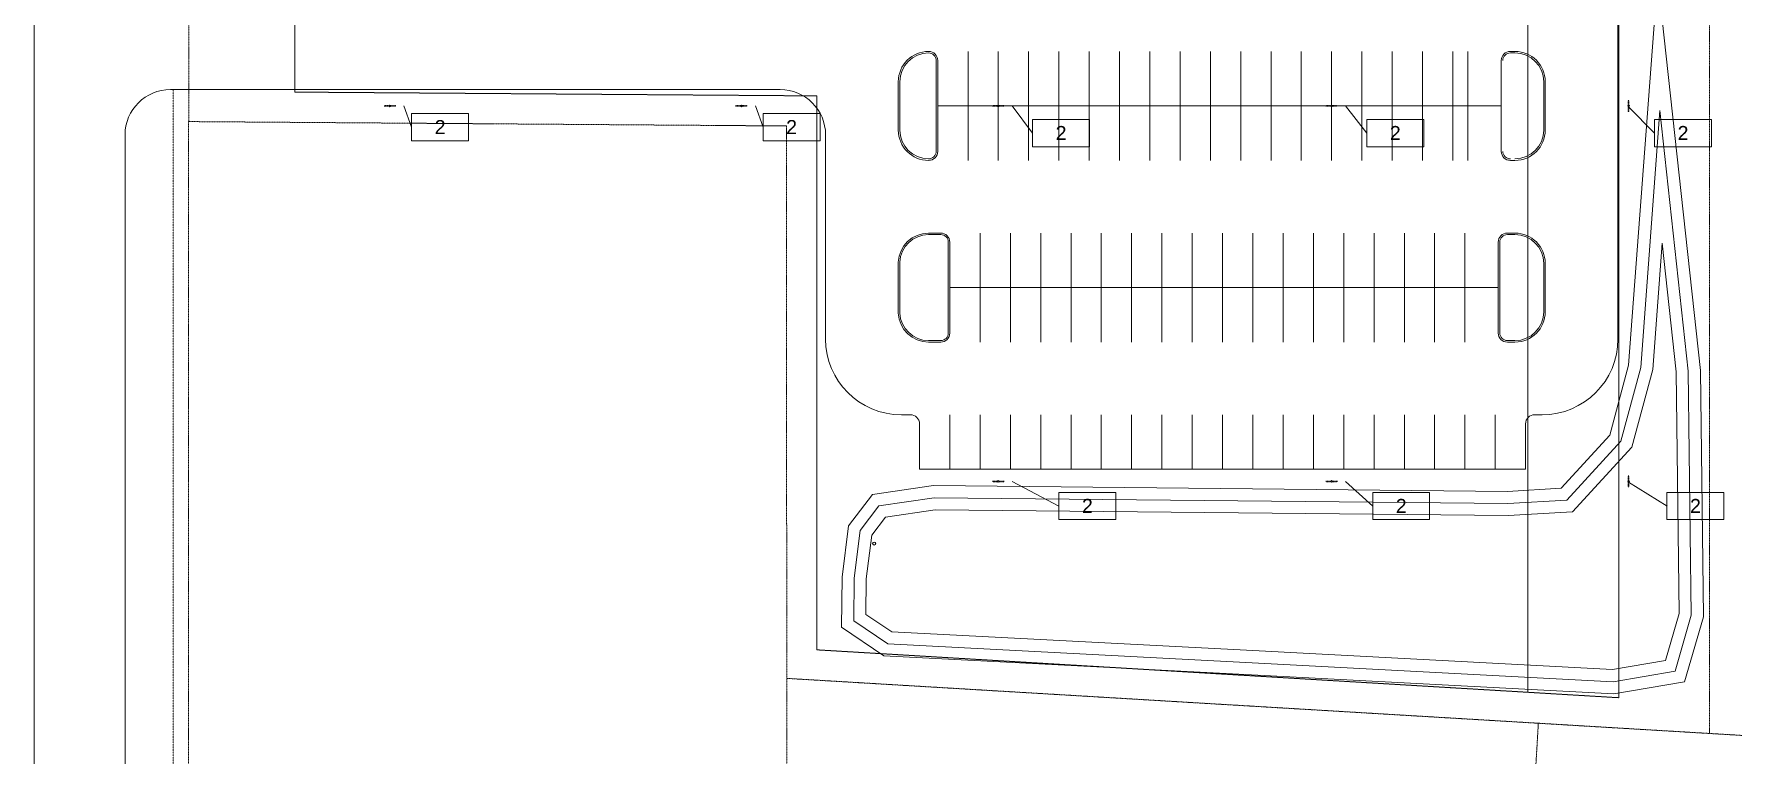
# Model space of a CAD drawing. Header units: inches. Extents: x 1 to 127281, y -26064 to 104775.
# Drawn here: x 28140 to 34902, y -26064 to -23172 of the extents above; entities that cross this region are included whole.
import ezdxf

# ---------------------------------------------------------------- set-up
doc = ezdxf.new("R2010")
doc.units = ezdxf.units.IN
doc.header["$MEASUREMENT"] = 0
for name, pattern in [('Center 1_4_', [0.53125, 0.25, -0.09375, 0.09375, -0.09375]), ('Dash', [0.25, 0.125, -0.125]), ('Hidden', [0.28125, 0.1875, -0.09375]), ('Hidden 1_8_', [0.1875, 0.125, -0.0625])]:
    doc.linetypes.add(name, pattern=pattern)
for name, color, linetype, lineweight in [('A-DETL-HDLN', 90, 'Hidden 1_8_', 9), ('A-PROP-SBCK', 71, 'Hidden', 15), ('BMP', 80, 'Continuous', 9), ('E-LITE-EQPM', 33, 'Continuous', 9), ('E-LITE-EQPM-HDLN', 30, 'Dash', 9), ('E-LITE-EQPM-IDEN', 33, 'Continuous', 9), ('EOP-EX', 125, 'Continuous', 9), ('EOP-PR', 4, 'Continuous', 9), ('PAINT', 190, 'Continuous', 9), ('PROP', 3, 'Center 1_4_', 9)]:
    doc.layers.add(name, color=color, linetype=linetype, lineweight=lineweight)
doc.styles.add('Arial_3', font='arial.ttf', dxfattribs={"height": 55.323728})

# ---------------------------------------------------------------- blocks, each defined once
blk = doc.blocks.new('Lighting-Street_Cooper_Navion-Lumark_4-6-LED-Squares - The Caretaker LED-964008-Site Lighting Plan')
at = {"layer": 'E-LITE-EQPM'}
blk.add_line((-1.7, -10.7), (1.6, -10.7), dxfattribs=at)
blk.add_circle((0, -32.4), 3, dxfattribs=at)
at = {"layer": 'E-LITE-EQPM-HDLN'}
for p, q in [((-1.5, -10.7), (-1.5, -29.9)), ((1.5, -10.7), (1.5, -29.9))]:
    blk.add_line(p, q, dxfattribs=at)
blk = doc.blocks.new('Lighting Fixture Tag - Boxed-976796-Site Lighting Plan')
at = {"layer": 'E-LITE-EQPM-IDEN'}
for p, q in [((-0.188, 0.094), (0.188, 0.094)), ((-0.188, -0.086), (-0.188, 0.094)), ((0.188, -0.086), (0.188, 0.094)), ((-0.188, -0.086), (0.188, -0.086))]:
    blk.add_line(p, q, dxfattribs=at)

msp = doc.modelspace()

# ---------------------------------------------------------------- linework, layer by layer
at = {"layer": 'A-DETL-HDLN'}
msp.add_line((28689.537549, -26063.531499), (28689.537549, -23391.085554), dxfattribs=at)
at = {"layer": 'A-PROP-SBCK'}
for p, q in [((29171.537549, -23401.253705), (29171.537549, -19438.180554)), ((34414.817549, -19438.180554), (34414.817549, -25801.376223)), ((34054.817549, -22432.80281), (34054.817549, -25779.864276)), ((31239.447511, -23416.400504), (29171.537549, -23401.253705)), ((31239.747653, -25611.648627), (31239.447511, -23416.400504)), ((34414.817549, -25801.376223), (31239.747653, -25611.648627))]:
    msp.add_line(p, q, dxfattribs=at)
at = {"layer": 'BMP'}
for p, q in [((34569.62416, -22948.607676), (34454.212123, -24484.120032)), ((34738.077409, -24504.371251), (34569.62416, -22948.607676)), ((34578.254244, -23474.210466), (34501.737743, -24492.23282)), ((34690.109081, -24507.254842), (34578.254244, -23474.210466)), ((34586.884329, -23999.813256), (34549.263363, -24500.345608)), ((34642.140754, -24510.138432), (34586.884329, -23999.813256)), ((34454.212123, -24484.120032), (34379.613343, -24761.055598)), ((34501.737743, -24492.23282), (34422.925753, -24784.809225)), ((34549.263363, -24500.345608), (34466.238164, -24808.562852)), ((34653.846713, -25467.420436), (34642.140754, -24510.138432)), ((34701.929783, -25473.920188), (34690.109081, -24507.254842)), ((34750.012853, -25480.41994), (34738.077409, -24504.371251)), ((34379.613343, -24761.055598), (34187.520895, -24971.372682)), ((34422.925753, -24784.809225), (34209.79923, -25018.155977)), ((34466.238164, -24808.562852), (34232.077566, -25064.939271)), ((31459.015736, -24996.335424), (31365.180746, -25119.543664)), ((31700.898925, -24960.93846), (31459.015736, -24996.335424)), ((31704.152469, -25008.97358), (31485.339143, -25040.994522)), ((33974.474423, -24983.786538), (31700.898925, -24960.93846)), ((33975.630667, -25031.800582), (31704.152469, -25008.97358)), ((34187.520895, -24971.372682), (33974.474423, -24983.786538)), ((34209.79923, -25018.155977), (33975.630667, -25031.800582)), ((31485.339143, -25040.994522), (31411.149231, -25138.408167)), ((31511.66255, -25085.653619), (31457.117716, -25157.272671)), ((31707.406013, -25057.0087), (31511.66255, -25085.653619)), ((33976.78691, -25079.814625), (31707.406013, -25057.0087)), ((34232.077566, -25064.939271), (33976.78691, -25079.814625)), ((31365.180746, -25119.543664), (31338.902888, -25323.778948)), ((31411.149231, -25138.408167), (31386.880368, -25327.029252)), ((31457.117716, -25157.272671), (31434.857848, -25330.279556)), ((31338.902888, -25323.778948), (31337.450971, -25522.001233)), ((31386.880368, -25327.029252), (31385.637853, -25496.663046)), ((31434.857848, -25330.279556), (31433.824735, -25471.32486)), ((31433.824735, -25471.32486), (31535.600865, -25540.249858)), ((34600.027947, -25653.910783), (34653.846713, -25467.420436)), ((34637.790118, -25696.174043), (34701.929783, -25473.920188)), ((34675.55229, -25738.437303), (34750.012853, -25480.41994)), ((31337.450971, -25522.001233), (31503.903516, -25634.726498)), ((31385.637853, -25496.663046), (31519.75219, -25587.488178)), ((31535.600865, -25540.249858), (32889.971414, -25610.920668)), ((31519.75219, -25587.488178), (32887.470185, -25658.855455)), ((32889.994262, -25610.921863), (34390.477876, -25689.575415)), ((31503.903516, -25634.726498), (32884.968957, -25706.790243)), ((32887.481609, -25658.856053), (34393.282444, -25737.788328)), ((34390.477876, -25689.575415), (34600.027947, -25653.910783)), ((34393.282444, -25737.788328), (34637.790118, -25696.174043)), ((32884.968957, -25706.790243), (34396.087013, -25786.00124)), ((34396.087013, -25786.00124), (34675.55229, -25738.437303))]:
    msp.add_line(p, q, dxfattribs=at)
msp.add_circle((31466.231057, -25190.302039), 6, dxfattribs=at)
at = {"layer": 'E-LITE-EQPM-IDEN'}
for p, q in [((29603.601031, -23456.067479), (29634.520397, -23540.202488)), ((30995.601031, -23456.067479), (31026.520397, -23540.202488)), ((32013.152983, -23456.067479), (32093.680343, -23563.684378)), ((33333.152983, -23456.067479), (33417.339613, -23563.684378)), ((34453.817549, -23459.077089), (34556.869554, -23563.684378)), ((32013.152983, -24944.067479), (32197.90425, -25041.600071)), ((33333.152983, -24944.067479), (33440.796871, -25041.600071)), ((34453.817549, -24947.077089), (34606.075854, -25041.600071))]:
    msp.add_line(p, q, dxfattribs=at)
at = {"layer": 'EOP-EX'}
for p, q in [((28139.537549, -26063.531499), (28139.537549, -19119.781499)), ((28499.537549, -26063.531499), (28499.537549, -23571.085554))]:
    msp.add_line(p, q, dxfattribs=at)
at = {"layer": 'EOP-PR'}
for p, q in [((34411.817549, -22946.067479), (34411.817549, -24380.067479)), ((33985.817549, -23240.067479), (34003.817549, -23240.067479)), ((33985.817549, -23246.067479), (34003.817549, -23246.067479)), ((31711.817549, -23636.067479), (31711.817549, -23276.067479)), ((31717.817549, -23636.067479), (31717.817549, -23276.067479)), ((33949.817549, -23276.067479), (33949.817549, -23636.067479)), ((31093.814163, -23391.085554), (28679.537549, -23391.085554)), ((31561.818076, -23552.067479), (31561.818076, -23360.067479)), ((31567.818076, -23552.067479), (31567.818076, -23360.067479)), ((34117.817549, -23360.067479), (34117.817549, -23552.067479)), ((34123.817549, -23360.067479), (34123.817549, -23552.067479)), ((31273.818076, -24380.108496), (31273.818076, -23559.460554)), ((33985.817549, -23672.067479), (34003.817549, -23672.067479)), ((31729.817988, -23966.102725), (31681.699158, -23966.102021)), ((31729.818076, -23960.102725), (31681.699246, -23960.102021)), ((31759.817549, -24356.055187), (31759.817549, -23996.102725)), ((31765.817549, -24356.055187), (31765.817549, -23996.102725)), ((33937.817549, -23996.067479), (33937.817549, -24356.067479)), ((33943.817549, -23996.067479), (33943.817549, -24356.067479)), ((33973.817549, -23960.067479), (34003.817549, -23960.067479)), ((33973.817549, -23966.067479), (34003.817549, -23966.067479)), ((31561.818076, -24277.968887), (31561.818076, -24074.723704)), ((31567.818076, -24277.818492), (31567.818076, -24074.859955)), ((34117.817549, -24080.067479), (34117.817549, -24272.067479)), ((34123.817549, -24080.067479), (34123.817549, -24272.067479)), ((31729.817988, -24386.032232), (31681.67284, -24386.032937)), ((31729.818076, -24392.032232), (31681.672928, -24392.032937)), ((33973.817549, -24386.067479), (34003.817549, -24386.067479)), ((33973.817549, -24392.067479), (34003.817549, -24392.067479)), ((31609.817549, -24680.067479), (31573.818073, -24680.067479)), ((34111.817549, -24680.067479), (34081.817549, -24680.067479)), ((31645.817549, -24896.067479), (31645.817549, -24716.067479)), ((34045.817549, -24716.067479), (34045.817549, -24896.067479)), ((34045.817549, -24896.067479), (31645.817549, -24896.067479))]:
    msp.add_line(p, q, dxfattribs=at)
for centre, radius, start, end in [((31681.818076, -23360.067479), 120, 90, 180), ((31681.818076, -23360.067479), 114, 90.000359496, 180), ((31681.817549, -23276.067479), 30, 0, 90.000359496), ((31681.817549, -23276.067479), 36, 0, 89.9991611754), ((33985.817549, -23276.067479), 36, 90, 180), ((33985.817549, -23276.067479), 30, 90, 180), ((34003.817549, -23360.067479), 120, 0, 90), ((34003.817549, -23360.067479), 114, 0, 90), ((28679.537549, -23571.085554), 180, 90, 180), ((31093.814163, -23571.085554), 180, 0, 90), ((31681.818076, -23552.067479), 120, 180, 269.999640504), ((31681.818076, -23552.067479), 114, 180, 269.999640504), ((34003.817549, -23552.067479), 120, 270, 0), ((34003.817549, -23552.067479), 114, 270, 0), ((31681.817549, -23636.067479), 36, 269.999640504, 0), ((31681.817549, -23636.067479), 30, 269.999640504, 0), ((33985.817549, -23636.067479), 36, 180, 270), ((33985.817549, -23636.067479), 30, 180, 270), ((31681.697489, -24080.102021), 120, 89.9991611759, 177.4311822551), ((31681.697489, -24080.102021), 114, 89.9991611759, 177.3644369829), ((31729.817549, -23996.102725), 30, 0, 89.9991611759), ((31729.817549, -23996.102725), 36, 0, 89.9991611759), ((33973.817549, -23996.067479), 36, 90, 180), ((33973.817549, -23996.067479), 30, 90, 180), ((34003.817549, -24080.067479), 120, 0, 90), ((34003.817549, -24080.067479), 114, 0, 90), ((31681.671171, -24272.032937), 120, 182.8353643494, 270.0008388241), ((31681.671171, -24272.032937), 114, 182.9090380694, 270.0008388241), ((34003.817549, -24272.067479), 120, 270, 0), ((34003.817549, -24272.067479), 114, 270, 0), ((31573.818073, -24380.067479), 300, 180.0078336722, 270), ((31729.817549, -24356.032232), 30, 270.0008388241, 0), ((31729.817549, -24356.032232), 36, 270.0008388241, 0), ((33973.817549, -24356.067479), 36, 180, 270), ((33973.817549, -24356.067479), 30, 180, 270), ((34111.817549, -24380.067479), 300, 270, 0), ((31609.817549, -24716.067479), 36, 360, 90), ((34081.817549, -24716.067479), 36, 90, 180)]:
    msp.add_arc(centre, radius, start, end, dxfattribs=at)
at = {"layer": 'PAINT'}
for p, q in [((31837.817549, -23672.067479), (31837.817549, -23240.067479)), ((31957.817549, -23672.067479), (31957.817549, -23240.067479)), ((32077.817549, -23672.067479), (32077.817549, -23240.067479)), ((32197.817549, -23672.067479), (32197.817549, -23240.067479)), ((32317.817549, -23672.067479), (32317.817549, -23240.067479)), ((32437.817549, -23672.067479), (32437.817549, -23240.067479)), ((32557.817549, -23672.067479), (32557.817549, -23240.067479)), ((32677.817549, -23672.067479), (32677.817549, -23240.067479)), ((32797.817549, -23672.067479), (32797.817549, -23240.067479)), ((32917.817549, -23672.067479), (32917.817549, -23240.067479)), ((33037.817549, -23672.067479), (33037.817549, -23240.067479)), ((33157.817549, -23672.067479), (33157.817549, -23240.067479)), ((33277.817549, -23672.067479), (33277.817549, -23240.067479)), ((33397.817549, -23672.067479), (33397.817549, -23240.067479)), ((33517.817549, -23672.067479), (33517.817549, -23240.067479)), ((33637.817549, -23456.067479), (33637.817549, -23240.067479)), ((33757.817549, -23672.067479), (33757.817549, -23240.067479)), ((33817.817549, -23672.067479), (33817.817549, -23240.067479)), ((31935.653609, -23456.067479), (31717.817549, -23456.067479)), ((31979.527983, -23456.067479), (31936.107115, -23456.067479)), ((33255.653609, -23456.067479), (31979.981488, -23456.067479)), ((33299.527983, -23456.067479), (33256.107115, -23456.067479)), ((33949.817549, -23456.067479), (33299.981488, -23456.067479)), ((33637.817549, -23672.067479), (33637.817549, -23456.067479)), ((31885.817549, -24392.067479), (31885.817549, -23960.067479)), ((32005.817549, -24392.067479), (32005.817549, -23960.067479)), ((32125.817549, -24392.067479), (32125.817549, -23960.067479)), ((32245.817549, -24392.067479), (32245.817549, -23960.067479)), ((32365.817549, -24392.067479), (32365.817549, -23960.067479)), ((32485.817549, -24392.067479), (32485.817549, -23960.067479)), ((32605.817549, -24392.067479), (32605.817549, -23960.067479)), ((32725.817549, -24392.067479), (32725.817549, -23960.067479)), ((32845.817549, -24392.067479), (32845.817549, -23960.067479)), ((32965.817549, -24392.067479), (32965.817549, -23960.067479)), ((33085.817549, -24392.067479), (33085.817549, -23960.067479)), ((33205.817549, -24392.067479), (33205.817549, -23960.067479)), ((33325.817549, -24392.067479), (33325.817549, -23960.067479)), ((33445.817549, -24392.067479), (33445.817549, -23960.067479)), ((33565.817549, -24392.067479), (33565.817549, -23960.067479)), ((33685.817549, -24392.067479), (33685.817549, -23960.067479)), ((33805.817549, -24392.067479), (33805.817549, -23960.067479)), ((33937.817549, -24176.067479), (31765.817549, -24176.067479)), ((31765.817549, -24680.067479), (31765.817549, -24896.067479)), ((31885.817549, -24680.067479), (31885.817549, -24896.067479)), ((32005.817549, -24680.067479), (32005.817549, -24896.067479)), ((32125.817549, -24680.067479), (32125.817549, -24896.067479)), ((32245.817549, -24680.067479), (32245.817549, -24896.067479)), ((32365.817549, -24680.067479), (32365.817549, -24896.067479)), ((32485.817549, -24680.067479), (32485.817549, -24896.067479)), ((32605.817549, -24680.067479), (32605.817549, -24896.067479)), ((32725.817549, -24680.067479), (32725.817549, -24896.067479)), ((32845.817549, -24680.067479), (32845.817549, -24896.067479)), ((32965.817549, -24680.067479), (32965.817549, -24896.067479)), ((33085.817549, -24680.067479), (33085.817549, -24896.067479)), ((33205.817549, -24680.067479), (33205.817549, -24896.067479)), ((33325.817549, -24680.067479), (33325.817549, -24896.067479)), ((33445.817549, -24680.067479), (33445.817549, -24896.067479)), ((33565.817549, -24680.067479), (33565.817549, -24896.067479)), ((33685.817549, -24680.067479), (33685.817549, -24896.067479)), ((33805.817549, -24680.067479), (33805.817549, -24896.067479)), ((33925.817549, -24680.067479), (33925.817549, -24896.067479))]:
    msp.add_line(p, q, dxfattribs=at)
at = {"layer": 'PROP'}
for p, q in [((28751.537549, -23518.180554), (28751.537549, -19119.781499)), ((34774.817549, -19198.180554), (34774.817549, -25943.102221)), ((28750.836461, -26063.531499), (28750.488451, -23518.172869)), ((31119.463797, -23535.52488), (28751.537549, -23518.180554)), ((31119.763107, -25724.692953), (31119.463797, -23535.52488)), ((31119.809435, -26063.531499), (31119.763107, -25724.692953)), ((34902.432857, -25950.727926), (31119.763107, -25724.692953)), ((34096.573182, -25902.573453), (34086.955069, -26063.531499))]:
    msp.add_line(p, q, dxfattribs=at)

# ---------------------------------------------------------------- block references
at = {"layer": 'E-LITE-EQPM'}
for p, rotation in [((29515.826428, -23456.019706), 90.00000000000617), ((29580.704764, -23456.115252), 270.0000000000021), ((30907.826428, -23456.019706), 90.00000000000617), ((30972.704764, -23456.115252), 270.0000000000021), ((31925.378381, -23456.019706), 90.00000000000617), ((31990.256717, -23456.115252), 270.0000000000021), ((33245.378381, -23456.019706), 90.00000000000617), ((33310.256717, -23456.115252), 270.0000000000021), ((34453.769776, -23488.506647), 180), ((31925.378381, -24944.019706), 90.00000000000617), ((31990.256717, -24944.115252), 270.0000000000021), ((33245.378381, -24944.019706), 90.00000000000617), ((33310.256717, -24944.115252), 270.0000000000021), ((34453.769776, -24976.506647), 180)]:
    msp.add_blockref('Lighting-Street_Cooper_Navion-Lumark_4-6-LED-Squares - The Caretaker LED-964008-Site Lighting Plan', p, dxfattribs=dict(at, rotation=rotation))
for p in [(34453.865322, -23423.628311), (34453.865322, -24911.628311)]:
    msp.add_blockref('Lighting-Street_Cooper_Navion-Lumark_4-6-LED-Squares - The Caretaker LED-964008-Site Lighting Plan', p, dxfattribs=at)
at = {"layer": 'E-LITE-EQPM-IDEN', "xscale": 599.9999999999994, "yscale": 599.9999999999994, "zscale": 599.9999999999994}
for p in [(29747.020397, -23542.492426), (31139.020397, -23542.492426), (32206.180343, -23565.974316), (33529.839613, -23565.974316), (34669.369554, -23565.974316), (32310.40425, -25043.890009), (33553.296871, -25043.890009), (34718.575854, -25043.890009)]:
    msp.add_blockref('Lighting Fixture Tag - Boxed-976796-Site Lighting Plan', p, dxfattribs=at)

# ---------------------------------------------------------------- texts
at = {"layer": 'E-LITE-EQPM-IDEN', "char_height": 55.323728, "width": 51.3, "attachment_point": 2, "line_spacing_factor": 0.938532, "style": 'Arial_3'}
for insert in [(29747.221583, -23512.178362), (31139.221583, -23512.178362), (32206.381529, -23535.660251), (33530.040798, -23535.660251), (34669.57074, -23535.660251), (32310.605436, -25013.575944), (33553.498057, -25013.575944), (34718.777039, -25013.575944)]:
    msp.add_mtext('2', dxfattribs=dict(at, insert=insert))

doc.saveas('drawing.dxf')
